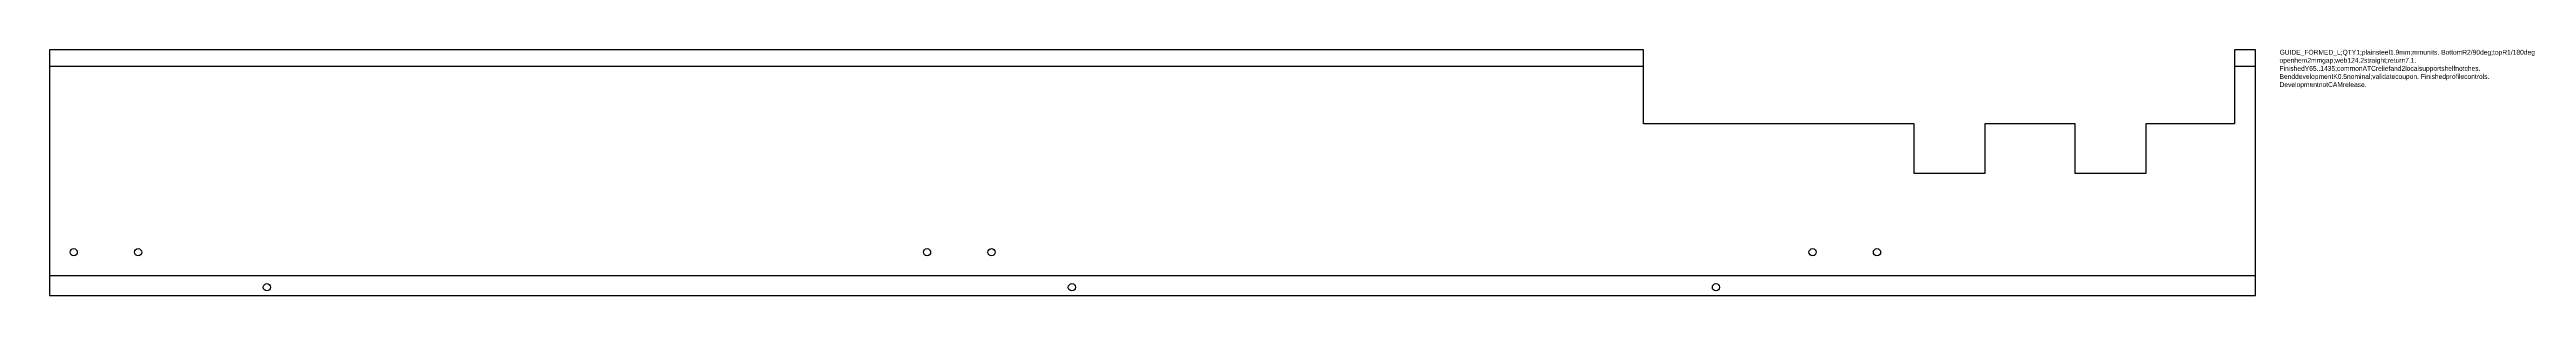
# Model space of a CAD drawing. Header units: millimetres. Extents: x 0 to 1538, y 0 to 152.
import ezdxf

# ---------------------------------------------------------------- set-up
doc = ezdxf.new("R2010")
doc.units = ezdxf.units.MM
for name, color, linetype in [('BEND_REFERENCE', 7, 'Continuous'), ('CUT_HOLES', 7, 'Continuous'), ('CUT_OUTER', 7, 'Continuous'), ('SHOP_NOTES', 7, 'Continuous')]:
    doc.layers.add(name, color=color, linetype=linetype)

msp = doc.modelspace()

# ---------------------------------------------------------------- linework, layer by layer
at = {"layer": 'BEND_REFERENCE'}
for p, q in [((0, 141.9), (990, 141.9)), ((1357, 141.9), (1370, 141.9)), ((0, 12.3), (1370, 12.3))]:
    msp.add_line(p, q, dxfattribs=at)
at = {"layer": 'CUT_HOLES'}
for centre in [(15, 26.7), (55, 26.7), (545, 26.7), (585, 26.7), (1095, 26.7), (1135, 26.7), (135, 5), (635, 5), (1035, 5)]:
    msp.add_circle(centre, 2.25, dxfattribs=at)
at = {"layer": 'CUT_OUTER'}
msp.add_lwpolyline([(0, 0), (1370, 0), (1370, 152.1), (1357, 152.1), (1357, 106.2), (1302, 106.2), (1302, 75.4), (1258, 75.4), (1258, 106.2), (1202, 106.2), (1202, 75.4), (1158, 75.4), (1158, 106.2), (990, 106.2), (990, 152.1), (0, 152.1)], close=True, dxfattribs=at)

# ---------------------------------------------------------------- texts
at = {"layer": 'SHOP_NOTES', "insert": (1385, 152.1), "char_height": 3, "width": 160, "attachment_point": 1}
msp.add_mtext('GUIDE_FORMED_L;QTY1;plainsteel1.9mm;mmunits. BottomR2/90deg;topR1/180deg openhem2mmgap;web124.2straight;return7.1. FinishedY65..1435;commonATCreliefand2localsupportshelfnotches. BenddevelopmentK0.5nominal;validatecoupon. Finishedprofilecontrols. DevelopmentnotCAMrelease.', dxfattribs=at)

doc.saveas('drawing.dxf')
